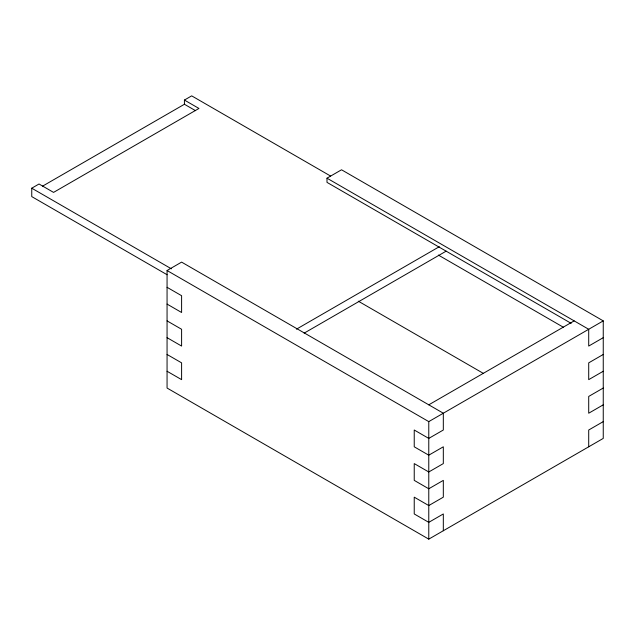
<?xml version="1.0" encoding="UTF-8"?>
<svg xmlns="http://www.w3.org/2000/svg" width="635" height="635" viewBox="0 0 635 635"><rect width="100%" height="100%" fill="white"/><g stroke="black" fill="none" stroke-linecap="round" stroke-linejoin="round"><path stroke-width="0.95" d="M167.108 274.741L31.75 196.596L31.75 188.198L39.021 183.999L53.562 192.397L198.953 108.45L184.42 100.06L184.42 104.259L42.442 186.222M184.42 100.06L191.683 95.861L330.478 175.99M571.159 323.342L326.993 182.372L326.993 178.181L341.535 169.783L603.25 320.881L603.25 438.404L428.776 539.139L167.061 388.041L167.061 270.518L181.602 262.12L443.317 413.218L443.317 430.014L428.776 438.404L414.234 430.014L414.234 446.802L428.776 455.192L443.317 446.802L443.317 463.59L428.776 471.98L414.234 463.59L414.234 480.377L428.776 488.775L443.317 480.377L443.317 497.165L428.776 505.563L414.234 497.165L414.234 513.953L428.776 522.351L443.317 513.953L443.317 530.749M296.458 329.176L439.285 246.713M304.157 333.129L446.135 251.158M428.776 404.828L574.167 320.881M167.061 270.518L428.776 421.616L603.25 320.881M603.25 337.669L588.708 346.067L588.708 329.279L326.993 178.181M603.25 354.465L588.708 362.855L588.708 379.643L603.25 371.253M603.25 388.041L588.708 396.43L588.708 413.226L603.25 404.828M603.25 421.616L588.708 430.014L588.708 446.802M184.42 104.259L195.532 110.673M438.372 255.072L563.451 327.287M358.299 301.18L483.6 373.523M31.75 188.198L171.394 268.819M167.061 287.306L181.602 295.704L181.602 312.491L167.061 304.094M167.061 320.881L181.602 329.279L181.602 346.067L167.061 337.669M167.061 354.465L181.602 362.855L181.602 379.643L167.061 371.253M428.776 421.616L428.776 539.139"/></g></svg>
